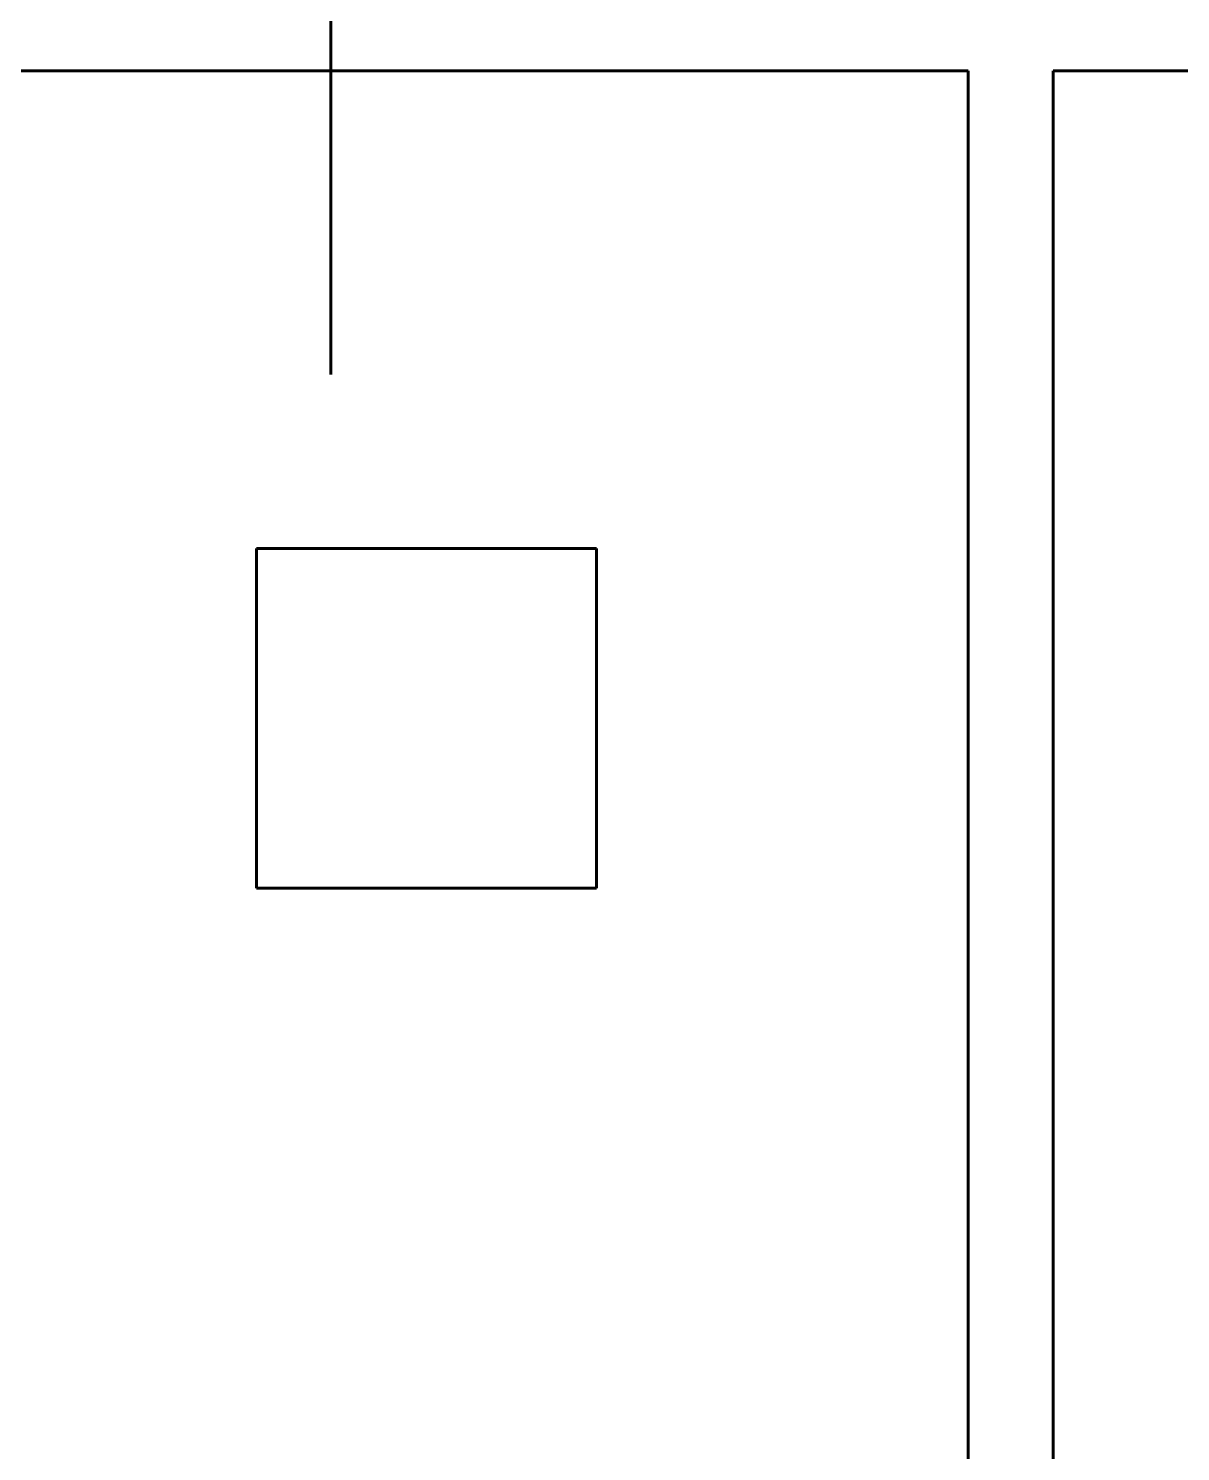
# Model space of a CAD drawing. Extents: x 0 to 297, y 0 to 292.
# Drawn here: x 160.57 to 167.35, y 76.98 to 85.36 of the extents above; entities that cross this region are included whole.
import ezdxf

# ---------------------------------------------------------------- set-up
doc = ezdxf.new("R2010")
doc.units = 0
doc.header["$MEASUREMENT"] = 0
doc.linetypes.add('K5LT_BASIC', pattern=[0])
doc.layers.add('Системный слой', color=7, linetype='Continuous')

# ---------------------------------------------------------------- blocks, each defined once
blk = doc.blocks.new('*U')
at = {"layer": 'Системный слой', "linetype": 'K5LT_BASIC', "lineweight": 60}
for p, q in [((163.9128, 82.296), (161.9128, 82.296)), ((161.9128, 82.296), (161.9128, 80.296)), ((163.9128, 80.296), (163.9128, 82.296)), ((161.9128, 80.296), (163.9128, 80.296))]:
    blk.add_line(p, q, dxfattribs=at)

msp = doc.modelspace()

# ---------------------------------------------------------------- linework, layer by layer
at = {"layer": 'Системный слой', "linetype": 'K5LT_BASIC', "lineweight": 60}
for p, q in [((162.35, 86.8919), (162.35, 83.32)), ((158.6, 85.106), (166.1, 85.106)), ((166.1, 71.106), (166.1, 85.106)), ((166.1, 85.106), (166.1, 71.106)), ((166.6, 71.106), (166.6, 85.106)), ((166.6, 85.106), (174.1001, 85.106))]:
    msp.add_line(p, q, dxfattribs=at)

# ---------------------------------------------------------------- block references
at = {"layer": 'Системный слой'}
msp.add_blockref('*U', (0, 0), dxfattribs=at)
msp.add_blockref('*U', (0, 0), dxfattribs=at)
msp.add_blockref('*U', (0, 0), dxfattribs=at)
msp.add_blockref('*U', (0, 0), dxfattribs=at)
msp.add_blockref('*U', (0, 0), dxfattribs=at)
msp.add_blockref('*U', (0, 0), dxfattribs=at)
msp.add_blockref('*U', (0, 0), dxfattribs=at)
msp.add_blockref('*U', (0, 0), dxfattribs=at)
msp.add_blockref('*U', (0, 0), dxfattribs=at)
msp.add_blockref('*U', (0, 0), dxfattribs=at)
msp.add_blockref('*U', (0, 0), dxfattribs=at)
msp.add_blockref('*U', (0, 0), dxfattribs=at)
msp.add_blockref('*U', (0, 0), dxfattribs=at)
msp.add_blockref('*U', (0, 0), dxfattribs=at)
msp.add_blockref('*U', (0, 0), dxfattribs=at)
msp.add_blockref('*U', (0, 0), dxfattribs=at)
msp.add_blockref('*U', (0, 0), dxfattribs=at)
msp.add_blockref('*U', (0, 0), dxfattribs=at)
msp.add_blockref('*U', (0, 0), dxfattribs=at)
msp.add_blockref('*U', (0, 0), dxfattribs=at)
msp.add_blockref('*U', (0, 0), dxfattribs=at)
msp.add_blockref('*U', (0, 0), dxfattribs=at)
msp.add_blockref('*U', (0, 0), dxfattribs=at)
msp.add_blockref('*U', (0, 0), dxfattribs=at)
msp.add_blockref('*U', (0, 0), dxfattribs=at)
msp.add_blockref('*U', (0, 0), dxfattribs=at)
msp.add_blockref('*U', (0, 0), dxfattribs=at)
msp.add_blockref('*U', (0, 0), dxfattribs=at)
msp.add_blockref('*U', (0, 0), dxfattribs=at)
msp.add_blockref('*U', (0, 0), dxfattribs=at)
msp.add_blockref('*U', (0, 0), dxfattribs=at)
msp.add_blockref('*U', (0, 0), dxfattribs=at)
msp.add_blockref('*U', (0, 0), dxfattribs=at)
msp.add_blockref('*U', (0, 0), dxfattribs=at)
msp.add_blockref('*U', (0, 0), dxfattribs=at)
msp.add_blockref('*U', (0, 0), dxfattribs=at)
msp.add_blockref('*U', (0, 0), dxfattribs=at)
msp.add_blockref('*U', (0, 0), dxfattribs=at)
msp.add_blockref('*U', (0, 0), dxfattribs=at)
msp.add_blockref('*U', (0, 0), dxfattribs=at)
msp.add_blockref('*U', (0, 0), dxfattribs=at)
msp.add_blockref('*U', (0, 0), dxfattribs=at)
msp.add_blockref('*U', (0, 0), dxfattribs=at)
msp.add_blockref('*U', (0, 0), dxfattribs=at)
msp.add_blockref('*U', (0, 0), dxfattribs=at)
msp.add_blockref('*U', (0, 0), dxfattribs=at)
msp.add_blockref('*U', (0, 0), dxfattribs=at)
msp.add_blockref('*U', (0, 0), dxfattribs=at)
msp.add_blockref('*U', (0, 0), dxfattribs=at)
msp.add_blockref('*U', (0, 0), dxfattribs=at)
msp.add_blockref('*U', (0, 0), dxfattribs=at)
msp.add_blockref('*U', (0, 0), dxfattribs=at)
msp.add_blockref('*U', (0, 0), dxfattribs=at)
msp.add_blockref('*U', (0, 0), dxfattribs=at)
msp.add_blockref('*U', (0, 0), dxfattribs=at)
msp.add_blockref('*U', (0, 0), dxfattribs=at)
msp.add_blockref('*U', (0, 0), dxfattribs=at)
msp.add_blockref('*U', (0, 0), dxfattribs=at)
msp.add_blockref('*U', (0, 0), dxfattribs=at)
msp.add_blockref('*U', (0, 0), dxfattribs=at)
msp.add_blockref('*U', (0, 0), dxfattribs=at)
msp.add_blockref('*U', (0, 0), dxfattribs=at)
msp.add_blockref('*U', (0, 0), dxfattribs=at)
msp.add_blockref('*U', (0, 0), dxfattribs=at)
msp.add_blockref('*U', (0, 0), dxfattribs=at)
msp.add_blockref('*U', (0, 0), dxfattribs=at)
msp.add_blockref('*U', (0, 0), dxfattribs=at)
msp.add_blockref('*U', (0, 0), dxfattribs=at)
msp.add_blockref('*U', (0, 0), dxfattribs=at)
msp.add_blockref('*U', (0, 0), dxfattribs=at)
msp.add_blockref('*U', (0, 0), dxfattribs=at)
msp.add_blockref('*U', (0, 0), dxfattribs=at)
msp.add_blockref('*U', (0, 0), dxfattribs=at)
msp.add_blockref('*U', (0, 0), dxfattribs=at)
msp.add_blockref('*U', (0, 0), dxfattribs=at)
msp.add_blockref('*U', (0, 0), dxfattribs=at)
msp.add_blockref('*U', (0, 0), dxfattribs=at)
msp.add_blockref('*U', (0, 0), dxfattribs=at)
msp.add_blockref('*U', (0, 0), dxfattribs=at)
msp.add_blockref('*U', (0, 0), dxfattribs=at)
msp.add_blockref('*U', (0, 0), dxfattribs=at)
msp.add_blockref('*U', (0, 0), dxfattribs=at)
msp.add_blockref('*U', (0, 0), dxfattribs=at)
msp.add_blockref('*U', (0, 0), dxfattribs=at)
msp.add_blockref('*U', (0, 0), dxfattribs=at)
msp.add_blockref('*U', (0, 0), dxfattribs=at)
msp.add_blockref('*U', (0, 0), dxfattribs=at)
msp.add_blockref('*U', (0, 0), dxfattribs=at)
msp.add_blockref('*U', (0, 0), dxfattribs=at)
msp.add_blockref('*U', (0, 0), dxfattribs=at)
msp.add_blockref('*U', (0, 0), dxfattribs=at)
msp.add_blockref('*U', (0, 0), dxfattribs=at)
msp.add_blockref('*U', (0, 0), dxfattribs=at)
msp.add_blockref('*U', (0, 0), dxfattribs=at)
msp.add_blockref('*U', (0, 0), dxfattribs=at)
msp.add_blockref('*U', (0, 0), dxfattribs=at)
msp.add_blockref('*U', (0, 0), dxfattribs=at)
msp.add_blockref('*U', (0, 0), dxfattribs=at)
msp.add_blockref('*U', (0, 0), dxfattribs=at)
msp.add_blockref('*U', (0, 0), dxfattribs=at)
msp.add_blockref('*U', (0, 0), dxfattribs=at)
msp.add_blockref('*U', (0, 0), dxfattribs=at)
msp.add_blockref('*U', (0, 0), dxfattribs=at)
msp.add_blockref('*U', (0, 0), dxfattribs=at)
msp.add_blockref('*U', (0, 0), dxfattribs=at)
msp.add_blockref('*U', (0, 0), dxfattribs=at)
msp.add_blockref('*U', (0, 0), dxfattribs=at)
msp.add_blockref('*U', (0, 0), dxfattribs=at)
msp.add_blockref('*U', (0, 0), dxfattribs=at)
msp.add_blockref('*U', (0, 0), dxfattribs=at)
msp.add_blockref('*U', (0, 0), dxfattribs=at)
msp.add_blockref('*U', (0, 0), dxfattribs=at)
msp.add_blockref('*U', (0, 0), dxfattribs=at)
msp.add_blockref('*U', (0, 0), dxfattribs=at)
msp.add_blockref('*U', (0, 0), dxfattribs=at)
msp.add_blockref('*U', (0, 0), dxfattribs=at)
msp.add_blockref('*U', (0, 0), dxfattribs=at)
msp.add_blockref('*U', (0, 0), dxfattribs=at)
msp.add_blockref('*U', (0, 0), dxfattribs=at)
msp.add_blockref('*U', (0, 0), dxfattribs=at)
msp.add_blockref('*U', (0, 0), dxfattribs=at)
msp.add_blockref('*U', (0, 0), dxfattribs=at)
msp.add_blockref('*U', (0, 0), dxfattribs=at)
msp.add_blockref('*U', (0, 0), dxfattribs=at)
msp.add_blockref('*U', (0, 0), dxfattribs=at)
msp.add_blockref('*U', (0, 0), dxfattribs=at)
msp.add_blockref('*U', (0, 0), dxfattribs=at)
msp.add_blockref('*U', (0, 0), dxfattribs=at)
msp.add_blockref('*U', (0, 0), dxfattribs=at)
msp.add_blockref('*U', (0, 0), dxfattribs=at)
msp.add_blockref('*U', (0, 0), dxfattribs=at)
msp.add_blockref('*U', (0, 0), dxfattribs=at)
msp.add_blockref('*U', (0, 0), dxfattribs=at)
msp.add_blockref('*U', (0, 0), dxfattribs=at)
msp.add_blockref('*U', (0, 0), dxfattribs=at)
msp.add_blockref('*U', (0, 0), dxfattribs=at)
msp.add_blockref('*U', (0, 0), dxfattribs=at)
msp.add_blockref('*U', (0, 0), dxfattribs=at)
msp.add_blockref('*U', (0, 0), dxfattribs=at)
msp.add_blockref('*U', (0, 0), dxfattribs=at)
msp.add_blockref('*U', (0, 0), dxfattribs=at)
msp.add_blockref('*U', (0, 0), dxfattribs=at)
msp.add_blockref('*U', (0, 0), dxfattribs=at)
msp.add_blockref('*U', (0, 0), dxfattribs=at)
msp.add_blockref('*U', (0, 0), dxfattribs=at)
msp.add_blockref('*U', (0, 0), dxfattribs=at)
msp.add_blockref('*U', (0, 0), dxfattribs=at)
msp.add_blockref('*U', (0, 0), dxfattribs=at)
msp.add_blockref('*U', (0, 0), dxfattribs=at)
msp.add_blockref('*U', (0, 0), dxfattribs=at)
msp.add_blockref('*U', (0, 0), dxfattribs=at)
msp.add_blockref('*U', (0, 0), dxfattribs=at)
msp.add_blockref('*U', (0, 0), dxfattribs=at)
msp.add_blockref('*U', (0, 0), dxfattribs=at)
msp.add_blockref('*U', (0, 0), dxfattribs=at)
msp.add_blockref('*U', (0, 0), dxfattribs=at)
msp.add_blockref('*U', (0, 0), dxfattribs=at)
msp.add_blockref('*U', (0, 0), dxfattribs=at)
msp.add_blockref('*U', (0, 0), dxfattribs=at)
msp.add_blockref('*U', (0, 0), dxfattribs=at)
msp.add_blockref('*U', (0, 0), dxfattribs=at)
msp.add_blockref('*U', (0, 0), dxfattribs=at)
msp.add_blockref('*U', (0, 0), dxfattribs=at)
msp.add_blockref('*U', (0, 0), dxfattribs=at)
msp.add_blockref('*U', (0, 0), dxfattribs=at)
msp.add_blockref('*U', (0, 0), dxfattribs=at)
msp.add_blockref('*U', (0, 0), dxfattribs=at)
msp.add_blockref('*U', (0, 0), dxfattribs=at)
msp.add_blockref('*U', (0, 0), dxfattribs=at)
msp.add_blockref('*U', (0, 0), dxfattribs=at)
msp.add_blockref('*U', (0, 0), dxfattribs=at)
msp.add_blockref('*U', (0, 0), dxfattribs=at)
msp.add_blockref('*U', (0, 0), dxfattribs=at)
msp.add_blockref('*U', (0, 0), dxfattribs=at)
msp.add_blockref('*U', (0, 0), dxfattribs=at)
msp.add_blockref('*U', (0, 0), dxfattribs=at)
msp.add_blockref('*U', (0, 0), dxfattribs=at)
msp.add_blockref('*U', (0, 0), dxfattribs=at)
msp.add_blockref('*U', (0, 0), dxfattribs=at)
msp.add_blockref('*U', (0, 0), dxfattribs=at)
msp.add_blockref('*U', (0, 0), dxfattribs=at)
msp.add_blockref('*U', (0, 0), dxfattribs=at)
msp.add_blockref('*U', (0, 0), dxfattribs=at)
msp.add_blockref('*U', (0, 0), dxfattribs=at)
msp.add_blockref('*U', (0, 0), dxfattribs=at)
msp.add_blockref('*U', (0, 0), dxfattribs=at)
msp.add_blockref('*U', (0, 0), dxfattribs=at)
msp.add_blockref('*U', (0, 0), dxfattribs=at)
msp.add_blockref('*U', (0, 0), dxfattribs=at)
msp.add_blockref('*U', (0, 0), dxfattribs=at)
msp.add_blockref('*U', (0, 0), dxfattribs=at)
msp.add_blockref('*U', (0, 0), dxfattribs=at)
msp.add_blockref('*U', (0, 0), dxfattribs=at)
msp.add_blockref('*U', (0, 0), dxfattribs=at)
msp.add_blockref('*U', (0, 0), dxfattribs=at)
msp.add_blockref('*U', (0, 0), dxfattribs=at)
msp.add_blockref('*U', (0, 0), dxfattribs=at)
msp.add_blockref('*U', (0, 0), dxfattribs=at)
msp.add_blockref('*U', (0, 0), dxfattribs=at)
msp.add_blockref('*U', (0, 0), dxfattribs=at)
msp.add_blockref('*U', (0, 0), dxfattribs=at)
msp.add_blockref('*U', (0, 0), dxfattribs=at)
msp.add_blockref('*U', (0, 0), dxfattribs=at)
msp.add_blockref('*U', (0, 0), dxfattribs=at)
msp.add_blockref('*U', (0, 0), dxfattribs=at)
msp.add_blockref('*U', (0, 0), dxfattribs=at)
msp.add_blockref('*U', (0, 0), dxfattribs=at)
msp.add_blockref('*U', (0, 0), dxfattribs=at)
msp.add_blockref('*U', (0, 0), dxfattribs=at)
msp.add_blockref('*U', (0, 0), dxfattribs=at)
msp.add_blockref('*U', (0, 0), dxfattribs=at)
msp.add_blockref('*U', (0, 0), dxfattribs=at)
msp.add_blockref('*U', (0, 0), dxfattribs=at)
msp.add_blockref('*U', (0, 0), dxfattribs=at)
msp.add_blockref('*U', (0, 0), dxfattribs=at)
msp.add_blockref('*U', (0, 0), dxfattribs=at)
msp.add_blockref('*U', (0, 0), dxfattribs=at)
msp.add_blockref('*U', (0, 0), dxfattribs=at)
msp.add_blockref('*U', (0, 0), dxfattribs=at)
msp.add_blockref('*U', (0, 0), dxfattribs=at)
msp.add_blockref('*U', (0, 0), dxfattribs=at)
msp.add_blockref('*U', (0, 0), dxfattribs=at)
msp.add_blockref('*U', (0, 0), dxfattribs=at)
msp.add_blockref('*U', (0, 0), dxfattribs=at)
msp.add_blockref('*U', (0, 0), dxfattribs=at)
msp.add_blockref('*U', (0, 0), dxfattribs=at)
msp.add_blockref('*U', (0, 0), dxfattribs=at)
msp.add_blockref('*U', (0, 0), dxfattribs=at)
msp.add_blockref('*U', (0, 0), dxfattribs=at)
msp.add_blockref('*U', (0, 0), dxfattribs=at)
msp.add_blockref('*U', (0, 0), dxfattribs=at)
msp.add_blockref('*U', (0, 0), dxfattribs=at)
msp.add_blockref('*U', (0, 0), dxfattribs=at)
msp.add_blockref('*U', (0, 0), dxfattribs=at)
msp.add_blockref('*U', (0, 0), dxfattribs=at)
msp.add_blockref('*U', (0, 0), dxfattribs=at)
msp.add_blockref('*U', (0, 0), dxfattribs=at)
msp.add_blockref('*U', (0, 0), dxfattribs=at)
msp.add_blockref('*U', (0, 0), dxfattribs=at)
msp.add_blockref('*U', (0, 0), dxfattribs=at)
msp.add_blockref('*U', (0, 0), dxfattribs=at)
msp.add_blockref('*U', (0, 0), dxfattribs=at)
msp.add_blockref('*U', (0, 0), dxfattribs=at)
msp.add_blockref('*U', (0, 0), dxfattribs=at)
msp.add_blockref('*U', (0, 0), dxfattribs=at)
msp.add_blockref('*U', (0, 0), dxfattribs=at)
msp.add_blockref('*U', (0, 0), dxfattribs=at)
msp.add_blockref('*U', (0, 0), dxfattribs=at)
msp.add_blockref('*U', (0, 0), dxfattribs=at)
msp.add_blockref('*U', (0, 0), dxfattribs=at)
msp.add_blockref('*U', (0, 0), dxfattribs=at)
msp.add_blockref('*U', (0, 0), dxfattribs=at)
msp.add_blockref('*U', (0, 0), dxfattribs=at)
msp.add_blockref('*U', (0, 0), dxfattribs=at)
msp.add_blockref('*U', (0, 0), dxfattribs=at)
msp.add_blockref('*U', (0, 0), dxfattribs=at)
msp.add_blockref('*U', (0, 0), dxfattribs=at)
msp.add_blockref('*U', (0, 0), dxfattribs=at)
msp.add_blockref('*U', (0, 0), dxfattribs=at)
msp.add_blockref('*U', (0, 0), dxfattribs=at)
msp.add_blockref('*U', (0, 0), dxfattribs=at)
msp.add_blockref('*U', (0, 0), dxfattribs=at)
msp.add_blockref('*U', (0, 0), dxfattribs=at)
msp.add_blockref('*U', (0, 0), dxfattribs=at)
msp.add_blockref('*U', (0, 0), dxfattribs=at)
msp.add_blockref('*U', (0, 0), dxfattribs=at)
msp.add_blockref('*U', (0, 0), dxfattribs=at)
msp.add_blockref('*U', (0, 0), dxfattribs=at)
msp.add_blockref('*U', (0, 0), dxfattribs=at)
msp.add_blockref('*U', (0, 0), dxfattribs=at)
msp.add_blockref('*U', (0, 0), dxfattribs=at)
msp.add_blockref('*U', (0, 0), dxfattribs=at)
msp.add_blockref('*U', (0, 0), dxfattribs=at)
msp.add_blockref('*U', (0, 0), dxfattribs=at)
msp.add_blockref('*U', (0, 0), dxfattribs=at)
msp.add_blockref('*U', (0, 0), dxfattribs=at)
msp.add_blockref('*U', (0, 0), dxfattribs=at)
msp.add_blockref('*U', (0, 0), dxfattribs=at)
msp.add_blockref('*U', (0, 0), dxfattribs=at)
msp.add_blockref('*U', (0, 0), dxfattribs=at)
msp.add_blockref('*U', (0, 0), dxfattribs=at)
msp.add_blockref('*U', (0, 0), dxfattribs=at)
msp.add_blockref('*U', (0, 0), dxfattribs=at)
msp.add_blockref('*U', (0, 0), dxfattribs=at)
msp.add_blockref('*U', (0, 0), dxfattribs=at)
msp.add_blockref('*U', (0, 0), dxfattribs=at)
msp.add_blockref('*U', (0, 0), dxfattribs=at)
msp.add_blockref('*U', (0, 0), dxfattribs=at)
msp.add_blockref('*U', (0, 0), dxfattribs=at)
msp.add_blockref('*U', (0, 0), dxfattribs=at)
msp.add_blockref('*U', (0, 0), dxfattribs=at)
msp.add_blockref('*U', (0, 0), dxfattribs=at)
msp.add_blockref('*U', (0, 0), dxfattribs=at)
msp.add_blockref('*U', (0, 0), dxfattribs=at)
msp.add_blockref('*U', (0, 0), dxfattribs=at)
msp.add_blockref('*U', (0, 0), dxfattribs=at)
msp.add_blockref('*U', (0, 0), dxfattribs=at)
msp.add_blockref('*U', (0, 0), dxfattribs=at)
msp.add_blockref('*U', (0, 0), dxfattribs=at)
msp.add_blockref('*U', (0, 0), dxfattribs=at)
msp.add_blockref('*U', (0, 0), dxfattribs=at)
msp.add_blockref('*U', (0, 0), dxfattribs=at)
msp.add_blockref('*U', (0, 0), dxfattribs=at)
msp.add_blockref('*U', (0, 0), dxfattribs=at)
msp.add_blockref('*U', (0, 0), dxfattribs=at)

doc.saveas('drawing.dxf')
